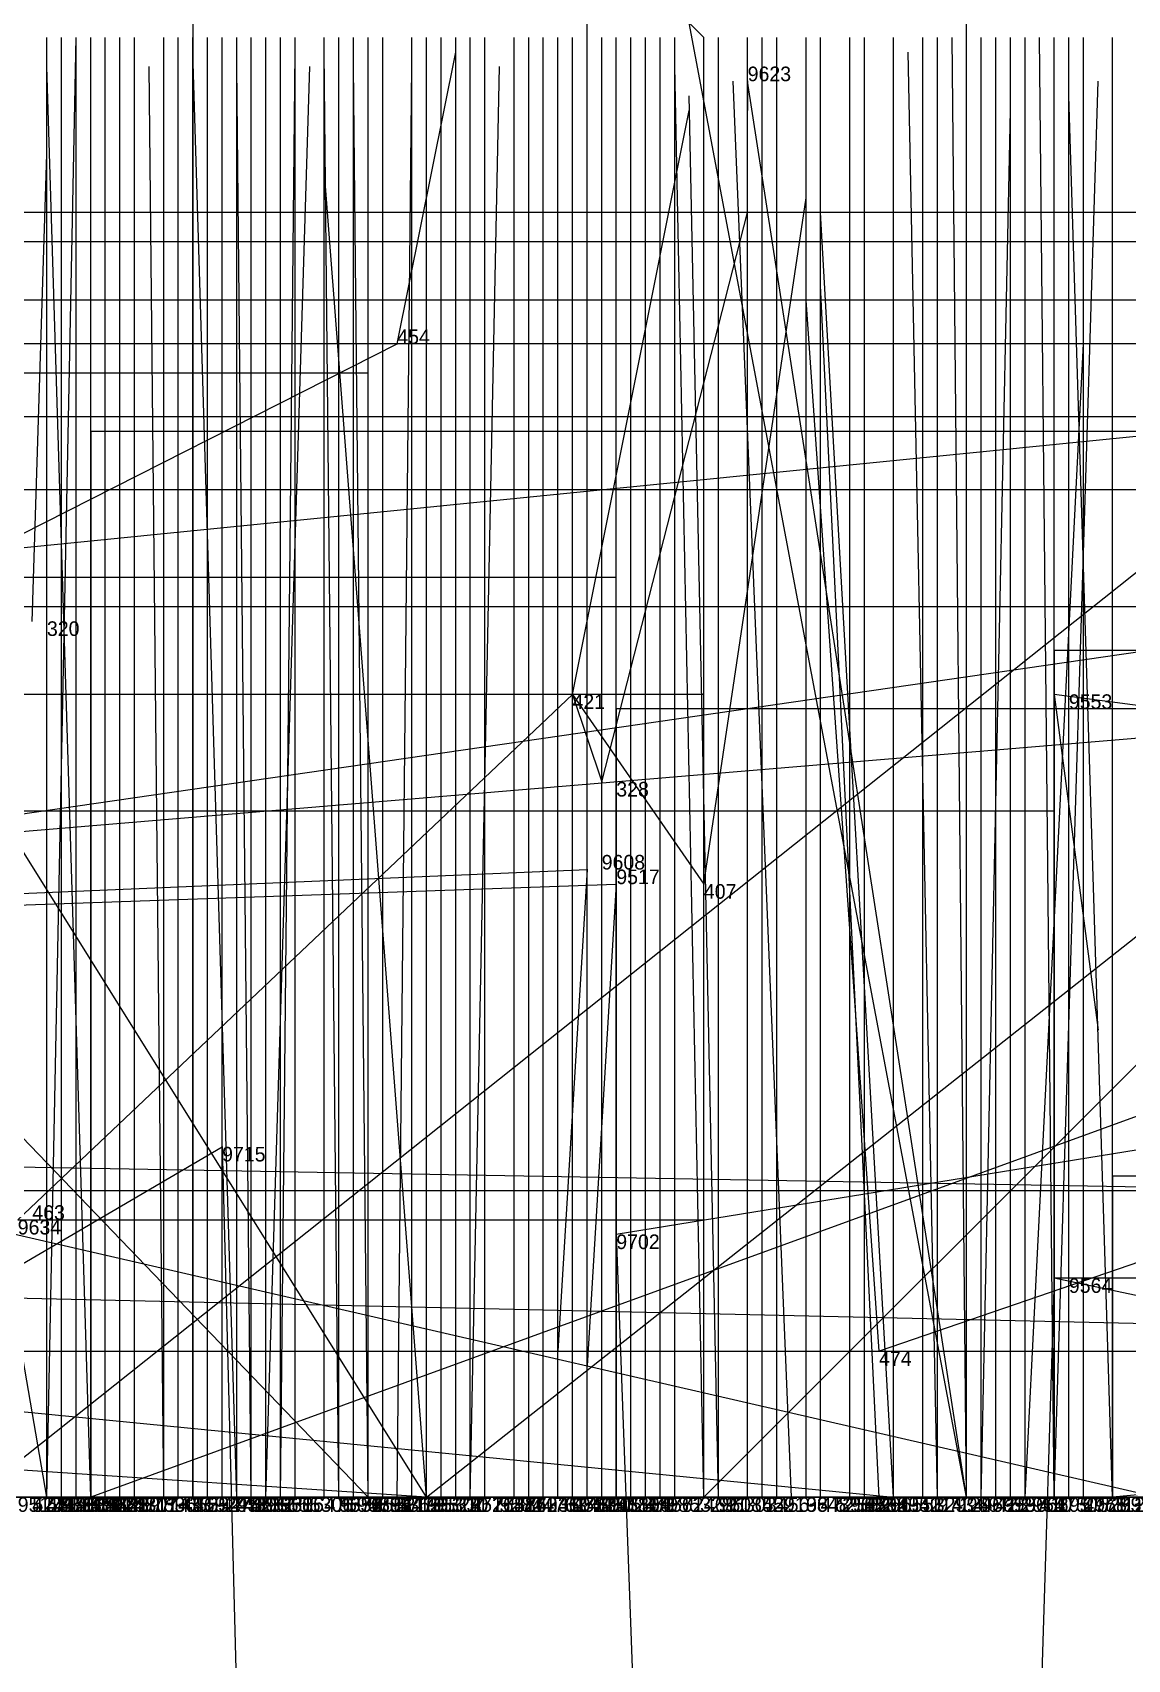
# Model space of a CAD drawing. Extents: x -0.07 to 1.1, y -0.07 to 1.1.
# Drawn here: x 0.386 to 0.461, y -0.0111 to 0.1003 of the extents above; entities that cross this region are included whole.
import ezdxf

# ---------------------------------------------------------------- set-up
doc = ezdxf.new("R2010")
doc.units = 0
for name, color, linetype in [('Clients', 3, 'CONTINUOUS'), ('Facilities', 3, 'CONTINUOUS'), ('Facilities_lines', 3, 'CONTINUOUS'), ('Min_max_boxes', 1, 'CONTINUOUS'), ('Normals', 1, 'CONTINUOUS'), ('Source_points', 5, 'CONTINUOUS'), ('Text', 3, 'CONTINUOUS')]:
    doc.layers.add(name, color=color, linetype=linetype)

msp = doc.modelspace()

# ---------------------------------------------------------------- linework, layer by layer
at = {"layer": 'Clients', "color": 5}
for p in [(0.435, 0.097, 1), (0.411, 0.079), (0.456, 0.055, 1), (0.425, 0.049), (0.424, 0.043, 1), (0.426, 0.042, 1), (0.432, 0.042), (0.399, 0.024, 1), (0.426, 0.018, 1), (0.456, 0.015, 1), (0.444, 0.01), (0.389, 0, 0.913), (0.39, 0, 0.051), (0.397, 0, 0.911), (0.401, 0, 0.072), (0.402, 0, 0.968), (0.403, 0, 0.951), (0.407, 0, 0.938), (0.409, 0, 0.067), (0.411, 0, 0.075), (0.416, 0, 0.065), (0.423, 0, 0.073), (0.424, 0, 0.09), (0.433, 0, 0.981), (0.438, 0, 0.968), (0.444, 0, 0.005), (0.445, 0, 0.031), (0.448, 0, 0.076), (0.451, 0, 0.998), (0.454, 0, 0.007), (0.456, 0, 0.979), (0.46, 0, 0.061)]:
    msp.add_point(p, dxfattribs=at)
at = {"layer": 'Facilities', "color": 3}
for p in [(0.423, 0.055), (0.387, 0, 0.077), (0.387, 0, 0.12), (0.387, 0, 0.483), (0.387, 0, 0.872), (0.387, 0, 0.912), (0.388, 0, 0.772), (0.389, 0, 0.319), (0.389, 0, 0.322), (0.389, 0, 0.268), (0.39, 0, 0.453), (0.39, 0, 0.4), (0.39, 0, 0.886), (0.391, 0, 0.391), (0.391, 0, 0.547), (0.392, 0, 0.346), (0.392, 0, 0.394), (0.392, 0, 0.335), (0.393, 0, 0.652), (0.393, 0, 0.783), (0.395, 0, 0.236), (0.395, 0, 0.051), (0.395, 0, 0.664), (0.396, 0, 0.243), (0.398, 0, 0.124), (0.398, 0, 0.723), (0.399, 0, 0.275), (0.4, 0, 0.299), (0.4, 0, 0.932), (0.401, 0, 0.411), (0.401, 0, 0.516), (0.402, 0, 0.247), (0.403, 0, 0.717), (0.404, 0, 0.512), (0.406, 0, 0.283), (0.406, 0, 0.576), (0.406, 0, 0.876), (0.407, 0, 0.79), (0.407, 0, 0.861), (0.408, 0, 0.141), (0.408, 0, 0.471), (0.409, 0, 0.445), (0.409, 0, 0.594), (0.41, 0, 0.498), (0.41, 0, 0.71), (0.41, 0, 0.55), (0.412, 0, 0.259), (0.413, 0, 0.022), (0.413, 0, 0.85), (0.414, 0, 0.21), (0.414, 0, 0.627), (0.415, 0, 0.105), (0.415, 0, 0.379), (0.415, 0, 0.369), (0.416, 0, 0.764), (0.417, 0, 0.596), (0.417, 0, 0.841), (0.419, 0, 0.128), (0.419, 0, 0.229), (0.419, 0, 0.288), (0.419, 0, 0.751), (0.419, 0, 0.715), (0.42, 0, 0.463), (0.421, 0, 0.292), (0.421, 0, 0.323), (0.422, 0, 0.194), (0.423, 0, 0.423), (0.423, 0, 0.814), (0.424, 0, 0.454), (0.425, 0, 0.32), (0.425, 0, 0.626), (0.425, 0, 0.859), (0.425, 0, 0.905), (0.426, 0, 0.519), (0.427, 0, 0.557), (0.428, 0, 0.387), (0.429, 0, 0.405), (0.429, 0, 0.876), (0.43, 0, 0.635), (0.432, 0, 0.355), (0.432, 0, 0.965), (0.433, 0, 0.56), (0.435, 0, 0.705), (0.436, 0, 0.157), (0.437, 0, 0.171), (0.439, 0, 0.252), (0.439, 0, 0.318), (0.44, 0, 0.704), (0.442, 0, 0.402), (0.442, 0, 0.695), (0.442, 0, 0.9), (0.442, 0, 0.903), (0.443, 0, 0.867), (0.443, 0, 0.813), (0.445, 0, 0.103), (0.445, 0, 0.901), (0.447, 0, 0.723), (0.448, 0, 0.914), (0.45, 0, 0.347), (0.45, 0, 0.916), (0.451, 0, 0.251), (0.452, 0, 0.164), (0.452, 0, 0.67), (0.453, 0, 0.804), (0.454, 0, 0.11), (0.454, 0, 0.842), (0.456, 0, 0.09), (0.456, 0, 0.446), (0.457, 0, 0.216), (0.458, 0, 0.363), (0.458, 0, 0.688), (0.458, 0, 0.647), (0.46, 0, 0.467), (0.46, 0, 0.47)]:
    msp.add_point(p, dxfattribs=at)
at = {"layer": 'Facilities_lines', "color": 3}
for p, q in [((0.387, 0, 0.077), (0.368, 0.11)), ((0.45, 0, 0.916), (0.431, 0.101, 1)), ((0.45, 0, 0.916), (0.435, 0.097, 1)), ((0.413, 0, 0.022), (0.358, 0.088)), ((0.432, 0, 0.965), (0.514, 0.082, 1)), ((0.255, 0, 0.006), (0.411, 0.079)), ((0.335, 0.077), (0.409, 0, 0.067)), ((0.475, 0.074), (0.305, 0.057)), ((0.475, 0.074), (0.382, 0, 0.064)), ((0.366, 0.044, 1), (0.538, 0.069, 1)), ((0.413, 0, 0.022), (0.494, 0.064)), ((0.366, 0.044, 1), (0.593, 0.063, 1)), ((0.423, 0.055), (0.385, 0.019)), ((0.423, 0.055), (0.425, 0.049)), ((0.423, 0.055), (0.432, 0.042)), ((0.65, 0.029, 1), (0.456, 0.055, 1)), ((0.53, 0.051), (0.39, 0, 0.051)), ((0.283, 0.037, 1), (0.424, 0.043, 1)), ((0.283, 0.037, 1), (0.426, 0.042, 1)), ((0.463, 0, 0.982), (0.337, 0.029, 1)), ((0.5, 0.03, 1), (0.426, 0.018, 1)), ((0.476, 0.021), (0.249, 0.025)), ((0.358, 0, 0.995), (0.399, 0.024, 1)), ((0.476, 0.021), (0.444, 0.01)), ((0.282, 0.016), (0.502, 0.011)), ((0.282, 0.016), (0.445, 0, 0.031)), ((0.527, 0, 0.961), (0.456, 0.015, 1)), ((0.595, 0.013), (0.46, 0, 0.061)), ((0.413, 0, 0.022), (0.263, 0.01)), ((0.456, 0, 0.09), (0.241, 0, 0.102)), ((0.255, 0, 0.006), (0.444, 0, 0.005)), ((0.255, 0, 0.006), (0.454, 0, 0.007)), ((0.498, 0, 0.905), (0.292, 0, 0.92)), ((0.313, 0, 0.95), (0.509, 0, 0.938)), ((0.313, 0, 0.95), (0.403, 0, 0.951)), ((0.413, 0, 0.022), (0.322, 0, 0.055)), ((0.4, 0, 0.932), (0.328, 0, 0.997)), ((0.564, 0, 0.073), (0.341, 0, 0.086)), ((0.463, 0, 0.982), (0.346, 0, 0.998)), ((0.358, 0, 0.921), (0.493, 0, 0.916)), ((0.358, 0, 0.995), (0.456, 0, 0.979)), ((0.358, 0, 0.995), (0.438, 0, 0.968)), ((0.432, 0, 0.965), (0.358, 0, 0.964)), ((0.36, 0, 0.981), (0.433, 0, 0.981)), ((0.538, 0, 0.031), (0.371, 0, 0.063)), ((0.463, 0, 0.982), (0.385, 0, 0.956)), ((0.387, 0, 0.077), (0.424, 0, 0.09)), ((0.498, 0, 0.905), (0.389, 0, 0.913)), ((0.395, 0, 0.051), (0.416, 0, 0.065)), ((0.395, 0, 0.051), (0.533, 0, 0.006)), ((0.45, 0, 0.916), (0.397, 0, 0.911)), ((0.4, 0, 0.932), (0.407, 0, 0.938)), ((0.538, 0, 0.031), (0.401, 0, 0.072)), ((0.463, 0, 0.982), (0.402, 0, 0.968)), ((0.538, 0, 0.031), (0.411, 0, 0.075)), ((0.413, 0, 0.022), (0.474, 0, 0.026)), ((0.538, 0, 0.031), (0.423, 0, 0.073)), ((0.538, 0, 0.031), (0.448, 0, 0.076)), ((0.463, 0, 0.982), (0.451, 0, 0.998))]:
    msp.add_line(p, q, dxfattribs=at)
at = {"layer": 'Min_max_boxes', "color": 1}
for p, q in [((0.424, 0), (0.424, 0.11)), ((0.424, 0, 0.09), (0.424, 0.11, 0.09)), ((0.397, 0.101, 0.911), (0.397, 0, 0.911)), ((0.397, 0.101, 1), (0.397, 0, 1)), ((0.45, 0, 0.911), (0.45, 0.101, 0.911)), ((0.45, 0, 1), (0.45, 0.101, 1)), ((0.494, 0.088), (0.263, 0.088)), ((0.494, 0.088, 0.055), (0.263, 0.088, 0.055)), ((0.509, 0.086, 0.932), (0.261, 0.086, 0.932)), ((0.509, 0.086, 1), (0.261, 0.086, 1)), ((0.514, 0.082, 0.964), (0.358, 0.082, 0.964)), ((0.514, 0.082, 1), (0.358, 0.082, 1)), ((0.454, 0.079), (0.219, 0.079)), ((0.454, 0.079, 0.056), (0.219, 0.079, 0.056)), ((0.562, 0.079, 0.956), (0.337, 0.079, 0.956)), ((0.562, 0.079, 1), (0.337, 0.079, 1)), ((0.454, 0), (0.454, 0.079)), ((0.454, 0, 0.056), (0.454, 0.079, 0.056)), ((0.454, 0.079), (0.454, 0.079, 0.056)), ((0.409, 0.077), (0.246, 0.077)), ((0.409, 0.077, 0.067), (0.246, 0.077, 0.067)), ((0.409, 0), (0.409, 0.077)), ((0.409, 0, 0.067), (0.409, 0.077, 0.067)), ((0.409, 0.077), (0.409, 0.077, 0.067)), ((0.524, 0.074), (0.305, 0.074)), ((0.524, 0.074, 0.064), (0.305, 0.074, 0.064)), ((0.723, 0.073), (0.39, 0.073)), ((0.39, 0.073), (0.39, 0)), ((0.723, 0.073, 0.051), (0.39, 0.073, 0.051)), ((0.39, 0.073, 0.051), (0.39, 0, 0.051)), ((0.39, 0.073), (0.39, 0.073, 0.051)), ((0.593, 0.069, 0.987), (0.275, 0.069, 0.987)), ((0.593, 0.069, 1), (0.275, 0.069, 1)), ((0.426, 0.063, 0.949), (0.194, 0.063, 0.949)), ((0.426, 0.063, 1), (0.194, 0.063, 1)), ((0.426, 0, 0.949), (0.426, 0.063, 0.949)), ((0.426, 0, 1), (0.426, 0.063, 1)), ((0.426, 0.063, 0.949), (0.426, 0.063, 1)), ((0.603, 0.061), (0.249, 0.061)), ((0.603, 0.061), (0.249, 0.061)), ((0.858, 0.058, 0.965), (0.456, 0.058, 0.965)), ((0.456, 0.058, 0.965), (0.456, 0, 0.965)), ((0.858, 0.058, 1), (0.456, 0.058, 1)), ((0.456, 0.058, 1), (0.456, 0, 1)), ((0.456, 0.058, 0.965), (0.456, 0.058, 1)), ((0.432, 0.055), (0.385, 0.055)), ((0.432, 0.055), (0.385, 0.055)), ((0.432, 0.019), (0.432, 0.055)), ((0.432, 0.019), (0.432, 0.055)), ((0.432, 0.055), (0.432, 0.055)), ((0.583, 0.054, 0.98), (0.426, 0.054, 0.98)), ((0.426, 0.054, 0.98), (0.426, 0, 0.98)), ((0.583, 0.054, 1), (0.426, 0.054, 1)), ((0.426, 0.054, 1), (0.426, 0, 1)), ((0.426, 0.054, 0.98), (0.426, 0.054, 1)), ((0.456, 0.047, 0.941), (0.285, 0.047, 0.941)), ((0.456, 0.047, 1), (0.285, 0.047, 1)), ((0.456, 0, 0.941), (0.456, 0.047, 0.941)), ((0.456, 0, 1), (0.456, 0.047, 1)), ((0.456, 0.047, 0.941), (0.456, 0.047, 1)), ((0.655, 0.022), (0.46, 0.022)), ((0.46, 0.022), (0.46, 0)), ((0.655, 0.022, 0.071), (0.46, 0.022, 0.071)), ((0.46, 0.022, 0.071), (0.46, 0, 0.071)), ((0.46, 0.022), (0.46, 0.022, 0.071)), ((0.502, 0.021), (0.235, 0.021)), ((0.502, 0.021, 0.06), (0.235, 0.021, 0.06)), ((0.385, 0.019), (0.432, 0.019)), ((0.385, 0.019), (0.432, 0.019)), ((0.432, 0.019), (0.432, 0.019)), ((0.599, 0.015, 0.961), (0.456, 0.015, 0.961)), ((0.456, 0.015, 0.961), (0.456, 0, 0.961)), ((0.599, 0.015, 1), (0.456, 0.015, 1)), ((0.456, 0.015, 1), (0.456, 0, 1)), ((0.456, 0.015, 0.961), (0.456, 0.015, 1)), ((0.249, 0.01), (0.603, 0.01)), ((0.249, 0.01), (0.603, 0.01)), ((0.194, 0, 0.949), (0.426, 0, 0.949)), ((0.194, 0, 1), (0.426, 0, 1)), ((0.219, 0), (0.454, 0)), ((0.219, 0, 0.056), (0.454, 0, 0.056)), ((0.235, 0), (0.502, 0)), ((0.235, 0, 0.06), (0.502, 0, 0.06)), ((0.241, 0, 0.09), (0.456, 0, 0.09)), ((0.456, 0, 0.09), (0.241, 0, 0.09)), ((0.241, 0, 0.102), (0.456, 0, 0.102)), ((0.456, 0, 0.102), (0.241, 0, 0.102)), ((0.246, 0), (0.409, 0)), ((0.246, 0, 0.067), (0.409, 0, 0.067)), ((0.253, 0, 0.949), (0.433, 0, 0.949)), ((0.433, 0, 0.949), (0.253, 0, 0.949)), ((0.253, 0, 0.999), (0.433, 0, 0.999)), ((0.433, 0, 0.999), (0.253, 0, 0.999)), ((0.261, 0, 0.932), (0.509, 0, 0.932)), ((0.261, 0, 1), (0.509, 0, 1)), ((0.263, 0), (0.494, 0)), ((0.263, 0, 0.055), (0.494, 0, 0.055)), ((0.275, 0, 0.987), (0.593, 0, 0.987)), ((0.275, 0, 1), (0.593, 0, 1)), ((0.285, 0, 0.941), (0.456, 0, 0.941)), ((0.285, 0, 1), (0.456, 0, 1)), ((0.292, 0, 0.905), (0.498, 0, 0.905)), ((0.498, 0, 0.905), (0.292, 0, 0.905)), ((0.292, 0, 0.92), (0.498, 0, 0.92)), ((0.498, 0, 0.92), (0.292, 0, 0.92)), ((0.305, 0), (0.524, 0)), ((0.305, 0, 0.064), (0.524, 0, 0.064)), ((0.328, 0, 0.932), (0.407, 0, 0.932)), ((0.407, 0, 0.932), (0.328, 0, 0.932)), ((0.328, 0, 0.997), (0.407, 0, 0.997)), ((0.407, 0, 0.997), (0.328, 0, 0.997)), ((0.337, 0, 0.956), (0.562, 0, 0.956)), ((0.337, 0, 1), (0.562, 0, 1)), ((0.341, 0, 0.067), (0.583, 0, 0.067)), ((0.583, 0, 0.067), (0.341, 0, 0.067)), ((0.341, 0, 0.086), (0.583, 0, 0.086)), ((0.583, 0, 0.086), (0.341, 0, 0.086)), ((0.358, 0, 0.916), (0.493, 0, 0.916)), ((0.493, 0, 0.916), (0.358, 0, 0.916)), ((0.358, 0, 0.921), (0.493, 0, 0.921)), ((0.493, 0, 0.921), (0.358, 0, 0.921)), ((0.358, 0, 0.964), (0.514, 0, 0.964)), ((0.358, 0, 1), (0.514, 0, 1)), ((0.368, 0), (0.424, 0)), ((0.368, 0, 0.09), (0.424, 0, 0.09)), ((0.371, 0, 0.031), (0.673, 0, 0.031)), ((0.673, 0, 0.031), (0.371, 0, 0.031)), ((0.371, 0, 0.089), (0.673, 0, 0.089)), ((0.673, 0, 0.089), (0.371, 0, 0.089)), ((0.39, 0), (0.723, 0)), ((0.39, 0, 0.051), (0.723, 0, 0.051)), ((0.39, 0), (0.39, 0, 0.051)), ((0.395, 0, 0.006), (0.533, 0, 0.006)), ((0.533, 0, 0.006), (0.395, 0, 0.006)), ((0.395, 0, 0.006), (0.395, 0, 0.006)), ((0.395, 0, 0.065), (0.533, 0, 0.065)), ((0.533, 0, 0.065), (0.395, 0, 0.065)), ((0.395, 0, 0.065), (0.395, 0, 0.065)), ((0.395, 0, 0.006), (0.395, 0, 0.065)), ((0.395, 0, 0.006), (0.395, 0, 0.065)), ((0.397, 0, 0.911), (0.45, 0, 0.911)), ((0.397, 0, 1), (0.45, 0, 1)), ((0.397, 0, 0.911), (0.397, 0, 1)), ((0.407, 0, 0.932), (0.407, 0, 0.932)), ((0.407, 0, 0.997), (0.407, 0, 0.997)), ((0.407, 0, 0.932), (0.407, 0, 0.997)), ((0.407, 0, 0.932), (0.407, 0, 0.997)), ((0.409, 0), (0.409, 0, 0.067)), ((0.424, 0), (0.424, 0, 0.09)), ((0.426, 0, 0.98), (0.583, 0, 0.98)), ((0.426, 0, 1), (0.583, 0, 1)), ((0.426, 0, 0.98), (0.426, 0, 1)), ((0.426, 0, 0.949), (0.426, 0, 1)), ((0.433, 0, 0.949), (0.433, 0, 0.949)), ((0.433, 0, 0.999), (0.433, 0, 0.999)), ((0.433, 0, 0.949), (0.433, 0, 0.999)), ((0.433, 0, 0.949), (0.433, 0, 0.999)), ((0.45, 0, 0.911), (0.45, 0, 1)), ((0.454, 0), (0.454, 0, 0.056)), ((0.456, 0, 0.09), (0.456, 0, 0.09)), ((0.456, 0, 0.102), (0.456, 0, 0.102)), ((0.456, 0, 0.09), (0.456, 0, 0.102)), ((0.456, 0, 0.09), (0.456, 0, 0.102)), ((0.456, 0, 0.941), (0.456, 0, 1)), ((0.456, 0, 0.965), (0.858, 0, 0.965)), ((0.456, 0, 1), (0.858, 0, 1)), ((0.456, 0, 0.965), (0.456, 0, 1)), ((0.456, 0, 0.961), (0.599, 0, 0.961)), ((0.456, 0, 1), (0.599, 0, 1)), ((0.456, 0, 0.961), (0.456, 0, 1)), ((0.46, 0), (0.655, 0)), ((0.46, 0, 0.071), (0.655, 0, 0.071)), ((0.46, 0), (0.46, 0, 0.071))]:
    msp.add_line(p, q, dxfattribs=at)
at = {"layer": 'Normals', "color": 1}
for p, q in [((0.431, 0.101, 1), (0.432, 0.1, 1.1)), ((0.387, 0, 0.077), (0.389, 0.1, 0.086)), ((0.387, 0, 0.12), (0.387, 0.1, 0.12)), ((0.387, 0, 0.483), (0.387, 0.1, 0.483)), ((0.387, 0, 0.872), (0.387, 0.1, 0.872)), ((0.387, 0, 0.912), (0.387, 0.1, 0.909)), ((0.388, 0, 0.772), (0.388, 0.1, 0.772)), ((0.389, 0, 0.319), (0.389, 0.1, 0.319)), ((0.389, 0, 0.322), (0.389, 0.1, 0.322)), ((0.389, 0, 0.268), (0.389, 0.1, 0.268)), ((0.389, 0, 0.913), (0.389, 0.1, 0.908)), ((0.39, 0, 0.453), (0.39, 0.1, 0.453)), ((0.39, 0, 0.4), (0.39, 0.1, 0.4)), ((0.39, 0, 0.886), (0.39, 0.1, 0.886)), ((0.391, 0, 0.391), (0.391, 0.1, 0.391)), ((0.391, 0, 0.547), (0.391, 0.1, 0.547)), ((0.392, 0, 0.346), (0.392, 0.1, 0.346)), ((0.392, 0, 0.394), (0.392, 0.1, 0.394)), ((0.392, 0, 0.335), (0.392, 0.1, 0.335)), ((0.393, 0, 0.652), (0.393, 0.1, 0.652)), ((0.393, 0, 0.783), (0.393, 0.1, 0.783)), ((0.395, 0, 0.236), (0.395, 0.1, 0.236)), ((0.395, 0, 0.664), (0.395, 0.1, 0.664)), ((0.396, 0, 0.243), (0.396, 0.1, 0.243)), ((0.397, 0, 0.911), (0.397, 0.1, 0.909)), ((0.398, 0, 0.124), (0.398, 0.1, 0.124)), ((0.398, 0, 0.723), (0.398, 0.1, 0.723)), ((0.399, 0, 0.275), (0.399, 0.1, 0.275)), ((0.4, 0, 0.299), (0.4, 0.1, 0.299)), ((0.401, 0, 0.411), (0.401, 0.1, 0.411)), ((0.401, 0, 0.516), (0.401, 0.1, 0.516)), ((0.402, 0, 0.247), (0.402, 0.1, 0.247)), ((0.403, 0, 0.717), (0.403, 0.1, 0.717)), ((0.404, 0, 0.512), (0.404, 0.1, 0.512)), ((0.406, 0, 0.283), (0.406, 0.1, 0.283)), ((0.406, 0, 0.576), (0.406, 0.1, 0.576)), ((0.406, 0, 0.876), (0.406, 0.1, 0.876)), ((0.407, 0, 0.79), (0.407, 0.1, 0.79)), ((0.407, 0, 0.861), (0.407, 0.1, 0.861)), ((0.408, 0, 0.141), (0.408, 0.1, 0.141)), ((0.408, 0, 0.471), (0.408, 0.1, 0.471)), ((0.409, 0, 0.445), (0.409, 0.1, 0.445)), ((0.409, 0, 0.594), (0.409, 0.1, 0.594)), ((0.41, 0, 0.498), (0.41, 0.1, 0.498)), ((0.41, 0, 0.71), (0.41, 0.1, 0.71)), ((0.41, 0, 0.55), (0.41, 0.1, 0.55)), ((0.412, 0, 0.259), (0.412, 0.1, 0.259)), ((0.413, 0, 0.85), (0.413, 0.1, 0.85)), ((0.414, 0, 0.21), (0.414, 0.1, 0.21)), ((0.414, 0, 0.627), (0.414, 0.1, 0.627)), ((0.415, 0, 0.105), (0.415, 0.1, 0.105)), ((0.415, 0, 0.379), (0.415, 0.1, 0.379)), ((0.415, 0, 0.369), (0.415, 0.1, 0.369)), ((0.416, 0, 0.764), (0.416, 0.1, 0.764)), ((0.417, 0, 0.596), (0.417, 0.1, 0.596)), ((0.417, 0, 0.841), (0.417, 0.1, 0.841)), ((0.419, 0, 0.128), (0.419, 0.1, 0.128)), ((0.419, 0, 0.229), (0.419, 0.1, 0.229)), ((0.419, 0, 0.288), (0.419, 0.1, 0.288)), ((0.419, 0, 0.751), (0.419, 0.1, 0.751)), ((0.419, 0, 0.715), (0.419, 0.1, 0.715)), ((0.42, 0, 0.463), (0.42, 0.1, 0.463)), ((0.421, 0, 0.292), (0.421, 0.1, 0.292)), ((0.421, 0, 0.323), (0.421, 0.1, 0.323)), ((0.422, 0, 0.194), (0.422, 0.1, 0.194)), ((0.423, 0, 0.423), (0.423, 0.1, 0.423)), ((0.423, 0, 0.814), (0.423, 0.1, 0.814)), ((0.424, 0, 0.09), (0.424, 0.1, 0.096)), ((0.424, 0, 0.454), (0.424, 0.1, 0.454)), ((0.425, 0, 0.32), (0.425, 0.1, 0.32)), ((0.425, 0, 0.626), (0.425, 0.1, 0.626)), ((0.425, 0, 0.859), (0.425, 0.1, 0.859)), ((0.425, 0, 0.905), (0.425, 0.1, 0.905)), ((0.426, 0, 0.519), (0.426, 0.1, 0.519)), ((0.427, 0, 0.557), (0.427, 0.1, 0.557)), ((0.428, 0, 0.387), (0.428, 0.1, 0.387)), ((0.429, 0, 0.405), (0.429, 0.1, 0.405)), ((0.429, 0, 0.876), (0.429, 0.1, 0.876)), ((0.43, 0, 0.635), (0.43, 0.1, 0.635)), ((0.432, 0, 0.355), (0.432, 0.1, 0.355)), ((0.433, 0, 0.56), (0.433, 0.1, 0.56)), ((0.435, 0, 0.705), (0.435, 0.1, 0.705)), ((0.436, 0, 0.157), (0.436, 0.1, 0.157)), ((0.437, 0, 0.171), (0.437, 0.1, 0.171)), ((0.439, 0, 0.252), (0.439, 0.1, 0.252)), ((0.439, 0, 0.318), (0.439, 0.1, 0.318)), ((0.44, 0, 0.704), (0.44, 0.1, 0.704)), ((0.442, 0, 0.402), (0.442, 0.1, 0.402)), ((0.442, 0, 0.695), (0.442, 0.1, 0.695)), ((0.442, 0, 0.9), (0.442, 0.1, 0.9)), ((0.442, 0, 0.903), (0.442, 0.1, 0.903)), ((0.443, 0, 0.867), (0.443, 0.1, 0.867)), ((0.443, 0, 0.813), (0.443, 0.1, 0.813)), ((0.445, 0, 0.103), (0.445, 0.1, 0.103)), ((0.445, 0, 0.901), (0.445, 0.1, 0.901)), ((0.447, 0, 0.723), (0.447, 0.1, 0.723)), ((0.448, 0, 0.914), (0.448, 0.1, 0.913)), ((0.45, 0, 0.916), (0.449, 0.1, 0.914)), ((0.45, 0, 0.347), (0.45, 0.1, 0.347)), ((0.451, 0, 0.251), (0.451, 0.1, 0.251)), ((0.452, 0, 0.164), (0.452, 0.1, 0.164)), ((0.452, 0, 0.67), (0.452, 0.1, 0.67)), ((0.453, 0, 0.804), (0.453, 0.1, 0.804)), ((0.454, 0, 0.11), (0.454, 0.1, 0.11)), ((0.454, 0, 0.842), (0.454, 0.1, 0.842)), ((0.456, 0, 0.09), (0.455, 0.1, 0.092)), ((0.456, 0, 0.446), (0.456, 0.1, 0.446)), ((0.457, 0, 0.216), (0.457, 0.1, 0.216)), ((0.458, 0, 0.363), (0.458, 0.1, 0.363)), ((0.458, 0, 0.688), (0.458, 0.1, 0.688)), ((0.458, 0, 0.647), (0.458, 0.1, 0.647)), ((0.46, 0, 0.467), (0.46, 0.1, 0.467)), ((0.46, 0, 0.47), (0.46, 0.1, 0.47)), ((0.4, 0, 0.932), (0.397, 0.099, 0.921)), ((0.403, 0, 0.951), (0.404, 0.099, 0.935)), ((0.407, 0, 0.938), (0.406, 0.099, 0.927)), ((0.411, 0.079), (0.415, 0.099, 0.098)), ((0.423, 0, 0.073), (0.423, 0.099, 0.088)), ((0.448, 0, 0.076), (0.446, 0.099, 0.09)), ((0.39, 0, 0.051), (0.387, 0.098, 0.072)), ((0.395, 0, 0.051), (0.394, 0.098, 0.073)), ((0.401, 0, 0.072), (0.4, 0.098, 0.089)), ((0.402, 0, 0.968), (0.405, 0.098, 0.947)), ((0.409, 0, 0.067), (0.408, 0.098, 0.085)), ((0.411, 0, 0.075), (0.412, 0.098, 0.093)), ((0.416, 0, 0.065), (0.418, 0.098, 0.085)), ((0.432, 0, 0.965), (0.43, 0.098, 0.943)), ((0.438, 0, 0.968), (0.434, 0.097, 0.942)), ((0.435, 0.097, 1), (0.435, 0.095, 1.1)), ((0.456, 0, 0.979), (0.459, 0.097, 0.953)), ((0.433, 0, 0.981), (0.431, 0.096, 0.953)), ((0.46, 0, 0.061), (0.457, 0.096, 0.088)), ((0.423, 0.055), (0.431, 0.095, 0.091)), ((0.451, 0, 0.998), (0.453, 0.095, 0.967)), ((0.386, 0.06), (0.387, 0.092, 0.095)), ((0.413, 0, 0.022), (0.406, 0.091, 0.064)), ((0.432, 0.042), (0.439, 0.089, 0.088)), ((0.425, 0.049), (0.435, 0.088, 0.091)), ((0.445, 0, 0.031), (0.44, 0.088, 0.077)), ((0.444, 0, 0.005), (0.44, 0.083, 0.061)), ((0.444, 0.01), (0.439, 0.082, 0.069)), ((0.454, 0, 0.007), (0.458, 0.079, 0.069)), ((0.456, 0.055, 1), (0.459, 0.032, 1.097)), ((0.424, 0.043, 1), (0.422, 0.01, 1.094)), ((0.426, 0.042, 1), (0.424, 0.009, 1.094)), ((0.399, 0.024, 1), (0.4, -0.014, 1.093)), ((0.426, 0.018, 1), (0.428, -0.036, 1.085)), ((0.456, 0.015, 1), (0.454, -0.049, 1.077))]:
    msp.add_line(p, q, dxfattribs=at)
at = {"layer": 'Source_points', "color": 5}
for p in [(0.435, 0.097, 1), (0.411, 0.079), (0.423, 0.055), (0.456, 0.055, 1), (0.425, 0.049), (0.424, 0.043, 1), (0.426, 0.042, 1), (0.432, 0.042), (0.399, 0.024, 1), (0.426, 0.018, 1), (0.456, 0.015, 1), (0.444, 0.01), (0.387, 0, 0.077), (0.387, 0, 0.12), (0.387, 0, 0.483), (0.387, 0, 0.872), (0.387, 0, 0.912), (0.388, 0, 0.772), (0.389, 0, 0.319), (0.389, 0, 0.322), (0.389, 0, 0.268), (0.389, 0, 0.913), (0.39, 0, 0.051), (0.39, 0, 0.453), (0.39, 0, 0.4), (0.39, 0, 0.886), (0.391, 0, 0.391), (0.391, 0, 0.547), (0.392, 0, 0.346), (0.392, 0, 0.394), (0.392, 0, 0.335), (0.393, 0, 0.652), (0.393, 0, 0.783), (0.395, 0, 0.236), (0.395, 0, 0.051), (0.395, 0, 0.664), (0.396, 0, 0.243), (0.397, 0, 0.911), (0.398, 0, 0.124), (0.398, 0, 0.723), (0.399, 0, 0.275), (0.4, 0, 0.299), (0.4, 0, 0.932), (0.401, 0, 0.072), (0.401, 0, 0.411), (0.401, 0, 0.516), (0.402, 0, 0.247), (0.402, 0, 0.968), (0.403, 0, 0.717), (0.403, 0, 0.951), (0.404, 0, 0.512), (0.406, 0, 0.283), (0.406, 0, 0.576), (0.406, 0, 0.876), (0.407, 0, 0.79), (0.407, 0, 0.861), (0.407, 0, 0.938), (0.408, 0, 0.141), (0.408, 0, 0.471), (0.409, 0, 0.067), (0.409, 0, 0.445), (0.409, 0, 0.594), (0.41, 0, 0.498), (0.41, 0, 0.71), (0.41, 0, 0.55), (0.411, 0, 0.075), (0.412, 0, 0.259), (0.413, 0, 0.022), (0.413, 0, 0.85), (0.414, 0, 0.21), (0.414, 0, 0.627), (0.415, 0, 0.105), (0.415, 0, 0.379), (0.415, 0, 0.369), (0.416, 0, 0.065), (0.416, 0, 0.764), (0.417, 0, 0.596), (0.417, 0, 0.841), (0.419, 0, 0.128), (0.419, 0, 0.229), (0.419, 0, 0.288), (0.419, 0, 0.751), (0.419, 0, 0.715), (0.42, 0, 0.463), (0.421, 0, 0.292), (0.421, 0, 0.323), (0.422, 0, 0.194), (0.423, 0, 0.073), (0.423, 0, 0.423), (0.423, 0, 0.814), (0.424, 0, 0.09), (0.424, 0, 0.454), (0.425, 0, 0.32), (0.425, 0, 0.626), (0.425, 0, 0.859), (0.425, 0, 0.905), (0.426, 0, 0.519), (0.427, 0, 0.557), (0.428, 0, 0.387), (0.429, 0, 0.405), (0.429, 0, 0.876), (0.43, 0, 0.635), (0.432, 0, 0.355), (0.432, 0, 0.965), (0.433, 0, 0.56), (0.433, 0, 0.981), (0.435, 0, 0.705), (0.436, 0, 0.157), (0.437, 0, 0.171), (0.438, 0, 0.968), (0.439, 0, 0.252), (0.439, 0, 0.318), (0.44, 0, 0.704), (0.442, 0, 0.402), (0.442, 0, 0.695), (0.442, 0, 0.9), (0.442, 0, 0.903), (0.443, 0, 0.867), (0.443, 0, 0.813), (0.444, 0, 0.005), (0.445, 0, 0.103), (0.445, 0, 0.031), (0.445, 0, 0.901), (0.447, 0, 0.723), (0.448, 0, 0.076), (0.448, 0, 0.914), (0.45, 0, 0.347), (0.45, 0, 0.916), (0.451, 0, 0.251), (0.451, 0, 0.998), (0.452, 0, 0.164), (0.452, 0, 0.67), (0.453, 0, 0.804), (0.454, 0, 0.11), (0.454, 0, 0.007), (0.454, 0, 0.842), (0.456, 0, 0.09), (0.456, 0, 0.446), (0.456, 0, 0.979), (0.457, 0, 0.216), (0.458, 0, 0.363), (0.458, 0, 0.688), (0.458, 0, 0.647), (0.46, 0, 0.061), (0.46, 0, 0.467), (0.46, 0, 0.47)]:
    msp.add_point(p, dxfattribs=at)

# ---------------------------------------------------------------- texts
at = {"layer": 'Text', "color": 3}
for s, p in [('9623', (0.435, 0.097, 1)), ('454', (0.411, 0.079)), ('320', (0.387, 0.059)), ('421', (0.423, 0.054)), ('9553', (0.457, 0.054, 1)), ('328', (0.426, 0.048)), ('9608', (0.425, 0.043, 1)), ('9517', (0.426, 0.042, 1)), ('407', (0.432, 0.041)), ('9715', (0.399, 0.023, 1)), ('9634', (0.385, 0.018, 1)), ('463', (0.386, 0.019)), ('9702', (0.426, 0.017, 1)), ('9564', (0.457, 0.014, 1)), ('474', (0.444, 0.009)), ('9512', (0.385, -0.001, 0.956)), ('4741', (0.386, -0.001, 0.321)), ('5274', (0.386, -0.001, 0.544)), ('453', (0.387, -0.001, 0.077)), ('4738', (0.387, -0.001, 0.483)), ('5318', (0.387, -0.001, 0.744)), ('479', (0.388, -0.001, 0.12)), ('9589', (0.388, -0.001, 0.872)), ('9716', (0.388, -0.001, 0.912)), ('4734', (0.389, -0.001, 0.322)), ('4717', (0.389, -0.001, 0.319)), ('9575', (0.389, -0.001, 0.772)), ('4742', (0.39, -0.001, 0.268)), ('9627', (0.39, -0.001, 0.913)), ('4781', (0.391, -0.001, 0.453)), ('4788', (0.391, -0.001, 0.4)), ('4775', (0.391, -0.001, 0.391)), ('342', (0.391, -0.001, 0.051)), ('5343', (0.391, -0.001, 0.547)), ('9622', (0.391, -0.001, 0.886)), ('4757', (0.392, -0.001, 0.394)), ('4701', (0.393, -0.001, 0.346)), ('4801', (0.393, -0.001, 0.335)), ('5317', (0.393, -0.001, 0.652)), ('9714', (0.394, -0.001, 0.783)), ('396', (0.395, -0.001, 0.236)), ('5305', (0.395, -0.001, 0.664)), ('433', (0.396, -0.001, 0.051)), ('419', (0.397, -0.001, 0.243)), ('9632', (0.397, -0.001, 0.911)), ('5327', (0.398, -0.001, 0.723)), ('294', (0.398, -0.001, 0.124)), ('4743', (0.399, -0.001, 0.275)), ('4783', (0.4, -0.001, 0.299)), ('9578', (0.4, -0.001, 0.932)), ('4682', (0.401, -0.001, 0.411)), ('356', (0.401, -0.001, 0.072)), ('5281', (0.401, -0.001, 0.516)), ('9665', (0.402, -0.001, 0.968)), ('358', (0.403, -0.001, 0.247)), ('5316', (0.403, -0.001, 0.717)), ('9605', (0.403, -0.001, 0.951)), ('5306', (0.405, -0.001, 0.512)), ('4769', (0.406, -0.001, 0.283)), ('5337', (0.407, -0.001, 0.576)), ('9576', (0.407, -0.001, 0.79)), ('9639', (0.407, -0.001, 0.861)), ('9652', (0.407, -0.001, 0.876)), ('9674', (0.407, -0.001, 0.938)), ('461', (0.409, -0.001, 0.141)), ('4685', (0.409, -0.001, 0.471)), ('4799', (0.409, -0.001, 0.445)), ('380', (0.409, -0.001, 0.067)), ('5334', (0.409, -0.001, 0.594)), ('5321', (0.41, -0.001, 0.55)), ('4755', (0.411, -0.001, 0.498)), ('5312', (0.411, -0.001, 0.71)), ('4795', (0.412, -0.001, 0.259)), ('411', (0.412, -0.001, 0.075)), ('393', (0.413, -0.001, 0.022)), ('9552', (0.413, -0.001, 0.85)), ('5307', (0.414, -0.001, 0.627)), ('311', (0.415, -0.001, 0.21)), ('330', (0.415, -0.001, 0.105)), ('4727', (0.416, -0.001, 0.379)), ('4771', (0.416, -0.001, 0.369)), ('371', (0.416, -0.001, 0.065)), ('9526', (0.416, -0.001, 0.764)), ('5272', (0.418, -0.001, 0.596)), ('9584', (0.418, -0.001, 0.841)), ('416', (0.419, -0.001, 0.229)), ('4760', (0.419, -0.001, 0.288)), ('387', (0.419, -0.001, 0.128)), ('5263', (0.419, -0.001, 0.751)), ('5342', (0.419, -0.001, 0.715)), ('4733', (0.421, -0.001, 0.463)), ('4761', (0.421, -0.001, 0.323)), ('4694', (0.422, -0.001, 0.292)), ('350', (0.422, -0.001, 0.194)), ('4723', (0.423, -0.001, 0.423)), ('9557', (0.423, -0.001, 0.814)), ('481', (0.424, -0.001, 0.073)), ('4690', (0.424, -0.001, 0.454)), ('450', (0.425, -0.001, 0.09)), ('9572', (0.425, -0.001, 0.905)), ('4689', (0.426, -0.001, 0.32)), ('5336', (0.426, -0.001, 0.626)), ('9515', (0.426, -0.001, 0.859)), ('5278', (0.427, -0.001, 0.557)), ('5350', (0.427, -0.001, 0.519)), ('4798', (0.428, -0.001, 0.387)), ('4762', (0.429, -0.001, 0.405)), ('9571', (0.429, -0.001, 0.876)), ('5328', (0.431, -0.001, 0.635)), ('4691', (0.432, -0.001, 0.355)), ('9618', (0.433, -0.001, 0.965)), ('9703', (0.433, -0.001, 0.981)), ('5303', (0.434, -0.001, 0.56)), ('452', (0.436, -0.001, 0.157)), ('5291', (0.436, -0.001, 0.705)), ('456', (0.437, -0.001, 0.171)), ('384', (0.439, -0.001, 0.252)), ('9648', (0.439, -0.001, 0.968)), ('4725', (0.44, -0.001, 0.318)), ('5259', (0.441, -0.001, 0.704)), ('9532', (0.442, -0.001, 0.9)), ('9681', (0.442, -0.001, 0.903)), ('4782', (0.443, -0.001, 0.402)), ('5294', (0.443, -0.001, 0.695)), ('9568', (0.443, -0.001, 0.867)), ('9615', (0.444, -0.001, 0.813)), ('296', (0.444, -0.001, 0.005)), ('340', (0.446, -0.001, 0.103)), ('341', (0.446, -0.001, 0.031)), ('9521', (0.446, -0.001, 0.901)), ('5329', (0.447, -0.001, 0.723)), ('9712', (0.448, -0.001, 0.914)), ('434', (0.449, -0.001, 0.076)), ('9697', (0.45, -0.001, 0.916)), ('4699', (0.451, -0.001, 0.347)), ('9531', (0.451, -0.001, 0.998)), ('413', (0.452, -0.001, 0.251)), ('428', (0.452, -0.001, 0.164)), ('5295', (0.453, -0.001, 0.67)), ('370', (0.454, -0.001, 0.11)), ('9656', (0.454, -0.001, 0.804)), ('9662', (0.454, -0.001, 0.842)), ('410', (0.455, -0.001, 0.007)), ('4750', (0.456, -0.001, 0.446)), ('373', (0.456, -0.001, 0.09)), ('9577', (0.457, -0.001, 0.979)), ('4758', (0.458, -0.001, 0.363)), ('297', (0.458, -0.001, 0.216)), ('5289', (0.459, -0.001, 0.688)), ('5293', (0.459, -0.001, 0.647)), ('312', (0.46, -0.001, 0.061))]:
    msp.add_text(s, height=0.001, dxfattribs=at).set_placement(p)

doc.saveas('drawing.dxf')
